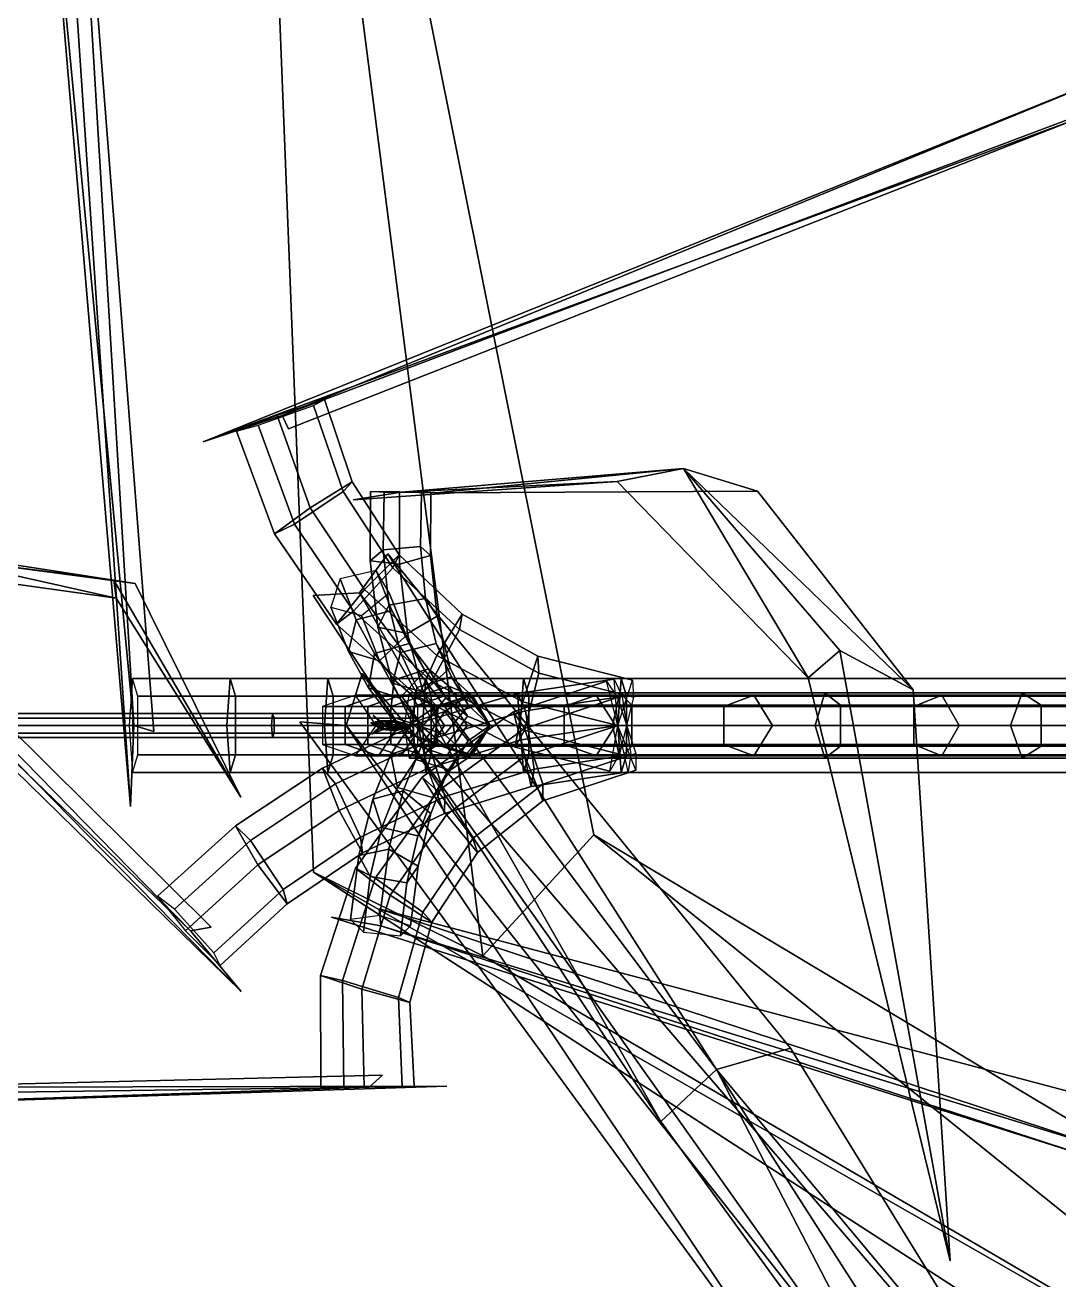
# Model space of a CAD drawing. Header units: metres. Extents: x -236 to 197, y -84 to 78.
# Drawn here: x -208.72 to -190.17, y -9.95 to 12.57 of the extents above; entities that cross this region are included whole.
import ezdxf

# ---------------------------------------------------------------- set-up
doc = ezdxf.new("R2010")
doc.units = ezdxf.units.M

msp = doc.modelspace()

# ---------------------------------------------------------------- linework, layer by layer
at = {"layer": 'Lacypla_Intrnd', "color": 3}
for points in [[(-198.047, 0.585, 460.304), (-201.825, 0.585, 461.151), (-201.917, 0, 460.738), (-198.18, 0, 459.902)], [(-197.831, 0.367, 460.958), (-201.674, 0.367, 461.823), (-201.825, 0.585, 461.151), (-198.047, 0.585, 460.304)], [(-194.371, 0.585, 459.09), (-198.047, 0.585, 460.304), (-198.18, 0, 459.902), (-194.543, 0, 458.703)], [(-194.092, 0.367, 459.72), (-197.831, 0.367, 460.958), (-198.047, 0.585, 460.304), (-194.371, 0.585, 459.09)], [(-190.832, 0.585, 457.522), (-194.371, 0.585, 459.09), (-194.543, 0, 458.703), (-191.041, 0, 457.154)], [(-190.493, 0.367, 458.122), (-194.092, 0.367, 459.72), (-194.371, 0.585, 459.09), (-190.832, 0.585, 457.522)], [(-187.463, 0.585, 455.615), (-190.832, 0.585, 457.522), (-191.041, 0, 457.154), (-187.707, 0, 455.269)], [(-187.067, 0.367, 456.178), (-190.493, 0.367, 458.122), (-190.832, 0.585, 457.522), (-187.463, 0.585, 455.615)], [(-197.831, -0.367, 460.958), (-201.674, -0.367, 461.823), (-201.674, 0.367, 461.823), (-197.831, 0.367, 460.958)], [(-194.092, -0.367, 459.72), (-197.831, -0.367, 460.958), (-197.831, 0.367, 460.958), (-194.092, 0.367, 459.72)], [(-190.493, -0.367, 458.122), (-194.092, -0.367, 459.72), (-194.092, 0.367, 459.72), (-190.493, 0.367, 458.122)], [(-187.067, -0.367, 456.178), (-190.493, -0.367, 458.122), (-190.493, 0.367, 458.122), (-187.067, 0.367, 456.178)], [(-198.18, 0, 459.902), (-201.917, 0, 460.738), (-201.825, -0.586, 461.151), (-198.047, -0.586, 460.304)], [(-194.543, 0, 458.703), (-198.18, 0, 459.902), (-198.047, -0.586, 460.304), (-194.371, -0.586, 459.09)], [(-191.041, 0, 457.154), (-194.543, 0, 458.703), (-194.371, -0.586, 459.09), (-190.832, -0.586, 457.522)], [(-187.707, 0, 455.269), (-191.041, 0, 457.154), (-190.832, -0.586, 457.522), (-187.463, -0.586, 455.615)], [(-198.047, -0.586, 460.304), (-201.825, -0.586, 461.151), (-201.674, -0.367, 461.823), (-197.831, -0.367, 460.958)], [(-194.371, -0.586, 459.09), (-198.047, -0.586, 460.304), (-197.831, -0.367, 460.958), (-194.092, -0.367, 459.72)], [(-190.832, -0.586, 457.522), (-194.371, -0.586, 459.09), (-194.092, -0.367, 459.72), (-190.493, -0.367, 458.122)], [(-187.463, -0.586, 455.615), (-190.832, -0.586, 457.522), (-190.493, -0.367, 458.122), (-187.067, -0.367, 456.178)]]:
    msp.add_3dface(points, dxfattribs=at)
at = {"layer": 'Lacypla_Leaf', "color": 3}
for points in [[(-198.517, -1.96, 292.299), (-204.811, 29.459, 286.396), (-200.503, -4.131, 295.812)], [(-198.517, -1.96, 292.299), (-200.503, -4.131, 295.812), (-204.811, 29.459, 286.396)], [(-204.811, 29.459, 286.396), (-203.544, -2.631, 296.092), (-200.503, -4.131, 295.812)], [(-204.811, 29.459, 286.396), (-200.503, -4.131, 295.812), (-203.544, -2.631, 296.092)], [(-207.948, 19.648, 429.105), (-206.764, 0, 443.063), (-208.485, 18.069, 427.783)], [(-207.948, 19.648, 429.105), (-208.485, 18.069, 427.783), (-206.764, 0, 443.063)], [(-206.764, 0, 443.063), (-207.948, 19.648, 429.105), (-206.407, -0.105, 444.498)], [(-206.764, 0, 443.063), (-206.407, -0.105, 444.498), (-207.948, 19.648, 429.105)], [(-206.764, 0, 443.063), (-208.485, 18.069, 427.783), (-206.827, -1.451, 442.59)], [(-206.764, 0, 443.063), (-206.827, -1.451, 442.59), (-208.485, 18.069, 427.783)], [(-206.827, -1.451, 442.59), (-208.052, 16.725, 426.046), (-208.485, 18.069, 427.783)], [(-206.827, -1.451, 442.59), (-208.485, 18.069, 427.783), (-208.052, 16.725, 426.046)], [(-187.007, 12.005, 427.042), (-204.108, 5.565, 442.802), (-188.756, 11.854, 425.84)], [(-187.007, 12.005, 427.042), (-188.756, 11.854, 425.84), (-204.108, 5.565, 442.802)], [(-204.108, 5.565, 442.802), (-187.007, 12.005, 427.042), (-203.992, 5.327, 444.26)], [(-204.108, 5.565, 442.802), (-203.992, 5.327, 444.26), (-187.007, 12.005, 427.042)], [(-204.108, 5.565, 442.802), (-188.756, 11.854, 425.84), (-205.52, 5.091, 442.461)], [(-204.108, 5.565, 442.802), (-205.52, 5.091, 442.461), (-188.756, 11.854, 425.84)], [(-205.52, 5.091, 442.461), (-189.98, 10.836, 424.266), (-188.756, 11.854, 425.84)], [(-205.52, 5.091, 442.461), (-188.756, 11.854, 425.84), (-189.98, 10.836, 424.266)], [(-220.116, 11.001, 430.303), (-205.751, -3.685, 442.963), (-219.493, 9.559, 428.867)], [(-220.116, 11.001, 430.303), (-219.493, 9.559, 428.867), (-205.751, -3.685, 442.963)], [(-205.751, -3.685, 442.963), (-220.116, 11.001, 430.303), (-205.38, -3.619, 444.397)], [(-205.751, -3.685, 442.963), (-205.38, -3.619, 444.397), (-220.116, 11.001, 430.303)], [(-205.751, -3.685, 442.963), (-219.493, 9.559, 428.867), (-204.84, -4.771, 442.394)], [(-205.751, -3.685, 442.963), (-204.84, -4.771, 442.394), (-219.493, 9.559, 428.867)], [(-204.84, -4.771, 442.394), (-218.317, 8.966, 427.057), (-219.493, 9.559, 428.867)], [(-204.84, -4.771, 442.394), (-219.493, 9.559, 428.867), (-218.317, 8.966, 427.057)], [(-201.971, 4.189, 482.718), (-196.906, 4.614, 497.166), (-201.346, 4.176, 481.954)], [(-201.971, 4.189, 482.718), (-201.346, 4.176, 481.954), (-196.906, 4.614, 497.166)], [(-198.099, 4.378, 497.805), (-201.971, 4.189, 482.718), (-196.906, 4.614, 497.166)], [(-198.099, 4.378, 497.805), (-196.906, 4.614, 497.166), (-201.971, 4.189, 482.718)], [(-201.346, 4.176, 481.954), (-195.582, 4.205, 496.758), (-196.906, 4.614, 497.166)], [(-201.346, 4.176, 481.954), (-196.906, 4.614, 497.166), (-195.582, 4.205, 496.758)], [(-196.906, 4.614, 497.166), (-194.672, 0.858, 505.991), (-198.099, 4.378, 497.805)], [(-196.906, 4.614, 497.166), (-198.099, 4.378, 497.805), (-194.672, 0.858, 505.991)], [(-195.582, 4.205, 496.758), (-192.789, 0.639, 505.175), (-196.906, 4.614, 497.166)], [(-195.582, 4.205, 496.758), (-196.906, 4.614, 497.166), (-192.789, 0.639, 505.175)], [(-196.906, 4.614, 497.166), (-192.789, 0.639, 505.175), (-194.104, 1.347, 505.174)], [(-196.906, 4.614, 497.166), (-194.104, 1.347, 505.174), (-192.789, 0.639, 505.175)], [(-194.104, 1.347, 505.174), (-194.672, 0.858, 505.991), (-196.906, 4.614, 497.166)], [(-194.104, 1.347, 505.174), (-196.906, 4.614, 497.166), (-194.672, 0.858, 505.991)], [(-201.971, 4.189, 482.718), (-198.099, 4.378, 497.805), (-202.829, 4.049, 482.317)], [(-201.971, 4.189, 482.718), (-202.829, 4.049, 482.317), (-198.099, 4.378, 497.805)], [(-210.596, 2.777, 456.878), (-207.084, 2.285, 455.529), (-210.449, 3.038, 457.367)], [(-210.596, 2.777, 456.878), (-210.449, 3.038, 457.367), (-207.084, 2.285, 455.529)], [(-210.449, 3.038, 457.367), (-206.742, 2.547, 456.226), (-210.141, 3.076, 457.816)], [(-210.449, 3.038, 457.367), (-210.141, 3.076, 457.816), (-206.742, 2.547, 456.226)], [(-210.449, 3.038, 457.367), (-207.084, 2.285, 455.529), (-207.127, 2.611, 456.023)], [(-210.449, 3.038, 457.367), (-207.127, 2.611, 456.023), (-207.084, 2.285, 455.529)], [(-207.127, 2.611, 456.023), (-206.742, 2.547, 456.226), (-210.449, 3.038, 457.367)], [(-207.127, 2.611, 456.023), (-210.449, 3.038, 457.367), (-206.742, 2.547, 456.226)], [(-202.719, 2.379, 484.657), (-196.315, -6.171, 495.634), (-202.208, 3.08, 484.189)], [(-202.719, 2.379, 484.657), (-202.208, 3.08, 484.189), (-196.315, -6.171, 495.634)], [(-202.208, 3.08, 484.189), (-194.986, -5.788, 495.214), (-196.315, -6.171, 495.634)], [(-202.208, 3.08, 484.189), (-196.315, -6.171, 495.634), (-194.986, -5.788, 495.214)], [(-207.084, 2.285, 455.529), (-204.845, -1.287, 455.488), (-207.127, 2.611, 456.023)], [(-207.084, 2.285, 455.529), (-207.127, 2.611, 456.023), (-204.845, -1.287, 455.488)], [(-204.845, -1.287, 455.488), (-206.742, 2.547, 456.226), (-207.127, 2.611, 456.023)], [(-204.845, -1.287, 455.488), (-207.127, 2.611, 456.023), (-206.742, 2.547, 456.226)], [(-202.719, 2.379, 484.657), (-197.316, -7.102, 495.774), (-203.547, 2.336, 484.179)], [(-202.719, 2.379, 484.657), (-203.547, 2.336, 484.179), (-197.316, -7.102, 495.774)], [(-197.316, -7.102, 495.774), (-202.719, 2.379, 484.657), (-196.315, -6.171, 495.634)], [(-197.316, -7.102, 495.774), (-196.315, -6.171, 495.634), (-202.719, 2.379, 484.657)], [(-192.126, -9.604, 507.909), (-194.672, 0.858, 505.991), (-194.104, 1.347, 505.174)], [(-192.126, -9.604, 507.909), (-194.104, 1.347, 505.174), (-194.672, 0.858, 505.991)], [(-192.789, 0.639, 505.175), (-192.126, -9.604, 507.909), (-194.104, 1.347, 505.174)], [(-192.789, 0.639, 505.175), (-194.104, 1.347, 505.174), (-192.126, -9.604, 507.909)], [(-202.956, 0, 485.27), (-193.745, -11.665, 488.972), (-202.672, 0.937, 485.391)], [(-202.956, 0, 485.27), (-202.672, 0.937, 485.391), (-193.745, -11.665, 488.972)], [(-202.672, 0.937, 485.391), (-192.59, -10.797, 489.002), (-193.745, -11.665, 488.972)], [(-202.672, 0.937, 485.391), (-193.745, -11.665, 488.972), (-192.59, -10.797, 489.002)], [(-202.956, 0, 485.27), (-194.475, -12.684, 488.41), (-203.787, 0.068, 484.801)], [(-202.956, 0, 485.27), (-203.787, 0.068, 484.801), (-194.475, -12.684, 488.41)], [(-194.475, -12.684, 488.41), (-202.956, 0, 485.27), (-193.745, -11.665, 488.972)], [(-194.475, -12.684, 488.41), (-193.745, -11.665, 488.972), (-202.956, 0, 485.27)], [(-183.367, -14.154, 315.397), (-198.517, -1.96, 292.299), (-200.503, -4.131, 295.812)], [(-183.367, -14.154, 315.397), (-200.503, -4.131, 295.812), (-198.517, -1.96, 292.299)], [(-180.273, -12.9, 312.48), (-198.517, -1.96, 292.299), (-183.367, -14.154, 315.397)], [(-180.273, -12.9, 312.48), (-183.367, -14.154, 315.397), (-198.517, -1.96, 292.299)], [(-200.503, -4.131, 295.812), (-203.544, -2.631, 296.092), (-183.367, -14.154, 315.397)], [(-200.503, -4.131, 295.812), (-183.367, -14.154, 315.397), (-203.544, -2.631, 296.092)], [(-183.367, -14.154, 315.397), (-203.544, -2.631, 296.092), (-186.877, -13.429, 317.616)], [(-183.367, -14.154, 315.397), (-186.877, -13.429, 317.616), (-203.544, -2.631, 296.092)], [(-202.336, -3.592, 483.663), (-189.139, -7.653, 477.032), (-202.367, -3.287, 484.6)], [(-202.336, -3.592, 483.663), (-202.367, -3.287, 484.6), (-189.139, -7.653, 477.032)], [(-202.367, -3.287, 484.6), (-188.371, -6.995, 478.064), (-189.139, -7.653, 477.032)], [(-202.367, -3.287, 484.6), (-189.139, -7.653, 477.032), (-188.371, -6.995, 478.064)], [(-202.336, -3.592, 483.663), (-189.586, -7.75, 475.736), (-203.223, -3.439, 483.339)], [(-202.336, -3.592, 483.663), (-203.223, -3.439, 483.339), (-189.586, -7.75, 475.736)], [(-189.586, -7.75, 475.736), (-202.336, -3.592, 483.663), (-189.139, -7.653, 477.032)], [(-189.586, -7.75, 475.736), (-189.139, -7.653, 477.032), (-202.336, -3.592, 483.663)], [(-194.986, -5.788, 495.214), (-190.367, -13.303, 498.896), (-196.315, -6.171, 495.634)], [(-194.986, -5.788, 495.214), (-196.315, -6.171, 495.634), (-190.367, -13.303, 498.896)], [(-202.546, -6.489, 442.648), (-223.472, -6.781, 430.634), (-202.303, -6.272, 444.094)], [(-202.546, -6.489, 442.648), (-202.303, -6.272, 444.094), (-223.472, -6.781, 430.634)], [(-196.315, -6.171, 495.634), (-192.13, -14.25, 499.401), (-197.316, -7.102, 495.774)], [(-196.315, -6.171, 495.634), (-197.316, -7.102, 495.774), (-192.13, -14.25, 499.401)], [(-196.315, -6.171, 495.634), (-190.367, -13.303, 498.896), (-191.816, -13.199, 499.242)], [(-196.315, -6.171, 495.634), (-191.816, -13.199, 499.242), (-190.367, -13.303, 498.896)], [(-191.816, -13.199, 499.242), (-192.13, -14.25, 499.401), (-196.315, -6.171, 495.634)], [(-191.816, -13.199, 499.242), (-196.315, -6.171, 495.634), (-192.13, -14.25, 499.401)], [(-223.472, -6.781, 430.634), (-202.546, -6.489, 442.648), (-222.025, -7.147, 429.116)], [(-223.472, -6.781, 430.634), (-222.025, -7.147, 429.116), (-202.546, -6.489, 442.648)], [(-202.546, -6.489, 442.648), (-222.025, -7.147, 429.116), (-201.149, -6.47, 442.03)], [(-202.546, -6.489, 442.648), (-201.149, -6.47, 442.03), (-222.025, -7.147, 429.116)], [(-201.149, -6.47, 442.03), (-220.867, -6.514, 427.308), (-222.025, -7.147, 429.116)], [(-201.149, -6.47, 442.03), (-222.025, -7.147, 429.116), (-220.867, -6.514, 427.308)]]:
    msp.add_3dface(points, dxfattribs=at)
at = {"layer": 'Lacypla_Mrstm', "color": 3}
for points in [[(-202.513, 0.046, 461.323), (-202.304, 0.081, 461.447), (-202.304, -0.009, 461.448)], [(-202.513, 0.046, 461.323), (-202.304, -0.009, 461.448), (-202.304, 0.081, 461.447)], [(-202.314, -0.072, 461.404), (-202.513, 0.046, 461.323), (-202.304, -0.009, 461.448)], [(-202.314, -0.072, 461.404), (-202.304, -0.009, 461.448), (-202.513, 0.046, 461.323)], [(-202.496, -0.152, 461.398), (-202.32, 0.017, 461.379), (-202.301, -0.011, 461.462)], [(-202.496, -0.152, 461.398), (-202.301, -0.011, 461.462), (-202.32, 0.017, 461.379)], [(-202.321, 0.03, 461.374), (-202.476, 0.182, 461.488), (-202.305, 0.006, 461.446)], [(-202.321, 0.03, 461.374), (-202.305, 0.006, 461.446), (-202.476, 0.182, 461.488)], [(-202.476, 0.182, 461.488), (-202.286, 0.032, 461.529), (-202.305, 0.006, 461.446)], [(-202.476, 0.182, 461.488), (-202.305, 0.006, 461.446), (-202.286, 0.032, 461.529)], [(-202.284, 0.026, 461.54), (-202.449, -0.142, 461.606), (-202.3, 0.002, 461.469)], [(-202.284, 0.026, 461.54), (-202.3, 0.002, 461.469), (-202.449, -0.142, 461.606)], [(-202.449, -0.142, 461.606), (-202.311, -0.07, 461.417), (-202.3, 0.002, 461.469)], [(-202.449, -0.142, 461.606), (-202.3, 0.002, 461.469), (-202.311, -0.07, 461.417)], [(-202.302, 0.09, 461.459), (-202.437, 0.064, 461.661), (-202.302, 0.013, 461.459)], [(-202.302, 0.09, 461.459), (-202.302, 0.013, 461.459), (-202.437, 0.064, 461.661)], [(-202.437, 0.064, 461.661), (-202.291, -0.061, 461.509), (-202.302, 0.013, 461.459)], [(-202.437, 0.064, 461.661), (-202.302, 0.013, 461.459), (-202.291, -0.061, 461.509)], [(-202.084, -0.015, 461.314), (-202.321, 0.03, 461.374), (-202.071, -0.011, 461.399)], [(-202.084, -0.015, 461.314), (-202.071, -0.011, 461.399), (-202.321, 0.03, 461.374)], [(-202.071, -0.011, 461.399), (-202.321, 0.03, 461.374), (-202.305, 0.006, 461.446)], [(-202.071, -0.011, 461.399), (-202.305, 0.006, 461.446), (-202.321, 0.03, 461.374)], [(-202.32, 0.017, 461.379), (-202.079, 0.059, 461.364), (-202.067, 0.006, 461.415)], [(-202.32, 0.017, 461.379), (-202.067, 0.006, 461.415), (-202.079, 0.059, 461.364)], [(-202.32, 0.017, 461.379), (-202.067, 0.006, 461.415), (-202.301, -0.011, 461.462)], [(-202.32, 0.017, 461.379), (-202.301, -0.011, 461.462), (-202.067, 0.006, 461.415)], [(-202.311, -0.07, 461.417), (-202.07, 0.013, 461.402), (-202.3, 0.002, 461.469)], [(-202.311, -0.07, 461.417), (-202.3, 0.002, 461.469), (-202.07, 0.013, 461.402)], [(-202.311, -0.07, 461.417), (-202.085, -0.021, 461.337), (-202.07, 0.013, 461.402)], [(-202.311, -0.07, 461.417), (-202.07, 0.013, 461.402), (-202.085, -0.021, 461.337)], [(-202.286, 0.032, 461.529), (-202.071, -0.011, 461.399), (-202.305, 0.006, 461.446)], [(-202.286, 0.032, 461.529), (-202.305, 0.006, 461.446), (-202.071, -0.011, 461.399)], [(-202.304, 0.081, 461.447), (-202.068, -0.009, 461.413), (-202.304, -0.009, 461.448)], [(-202.304, 0.081, 461.447), (-202.304, -0.009, 461.448), (-202.068, -0.009, 461.413)], [(-202.304, 0.081, 461.447), (-202.061, 0.058, 461.446), (-202.068, -0.009, 461.413)], [(-202.304, 0.081, 461.447), (-202.068, -0.009, 461.413), (-202.061, 0.058, 461.446)], [(-202.074, 0.082, 461.361), (-202.302, 0.09, 461.459), (-202.073, 0.002, 461.392)], [(-202.074, 0.082, 461.361), (-202.073, 0.002, 461.392), (-202.302, 0.09, 461.459)], [(-202.073, 0.002, 461.392), (-202.302, 0.09, 461.459), (-202.302, 0.013, 461.459)], [(-202.073, 0.002, 461.392), (-202.302, 0.013, 461.459), (-202.302, 0.09, 461.459)], [(-202.291, -0.061, 461.509), (-202.073, 0.002, 461.392), (-202.302, 0.013, 461.459)], [(-202.291, -0.061, 461.509), (-202.302, 0.013, 461.459), (-202.073, 0.002, 461.392)], [(-202.067, 0.006, 461.415), (-202.291, -0.073, 461.507), (-202.301, -0.011, 461.462)], [(-202.067, 0.006, 461.415), (-202.301, -0.011, 461.462), (-202.291, -0.073, 461.507)], [(-202.07, 0.013, 461.402), (-202.284, 0.026, 461.54), (-202.3, 0.002, 461.469)], [(-202.07, 0.013, 461.402), (-202.3, 0.002, 461.469), (-202.284, 0.026, 461.54)], [(-202.046, -0.04, 461.484), (-202.291, -0.073, 461.507), (-202.067, 0.006, 461.415)], [(-202.046, -0.04, 461.484), (-202.067, 0.006, 461.415), (-202.291, -0.073, 461.507)], [(-202.291, -0.061, 461.509), (-202.07, -0.072, 461.402), (-202.073, 0.002, 461.392)], [(-202.291, -0.061, 461.509), (-202.073, 0.002, 461.392), (-202.07, -0.072, 461.402)], [(-202.286, 0.032, 461.529), (-202.055, -0.024, 461.47), (-202.071, -0.011, 461.399)], [(-202.286, 0.032, 461.529), (-202.071, -0.011, 461.399), (-202.055, -0.024, 461.47)], [(-202.05, 0.066, 461.466), (-202.284, 0.026, 461.54), (-202.07, 0.013, 461.402)], [(-202.05, 0.066, 461.466), (-202.07, 0.013, 461.402), (-202.284, 0.026, 461.54)], [(-202.07, 0.013, 461.402), (-202.085, -0.021, 461.337), (-201.782, 0, 461.34)], [(-202.07, 0.013, 461.402), (-201.782, 0, 461.34), (-202.085, -0.021, 461.337)], [(-202.067, 0.006, 461.415), (-202.079, 0.059, 461.364), (-201.782, 0, 461.34)], [(-202.067, 0.006, 461.415), (-201.782, 0, 461.34), (-202.079, 0.059, 461.364)], [(-201.782, 0, 461.34), (-202.074, 0.082, 461.361), (-202.073, 0.002, 461.392)], [(-201.782, 0, 461.34), (-202.073, 0.002, 461.392), (-202.074, 0.082, 461.361)], [(-202.073, 0.002, 461.392), (-202.07, -0.072, 461.402), (-201.782, 0, 461.34)], [(-202.073, 0.002, 461.392), (-201.782, 0, 461.34), (-202.07, -0.072, 461.402)], [(-201.782, 0, 461.34), (-202.05, 0.066, 461.466), (-202.07, 0.013, 461.402)], [(-201.782, 0, 461.34), (-202.07, 0.013, 461.402), (-202.05, 0.066, 461.466)], [(-202.068, -0.009, 461.413), (-202.061, 0.058, 461.446), (-201.782, 0, 461.34)], [(-202.068, -0.009, 461.413), (-201.782, 0, 461.34), (-202.061, 0.058, 461.446)], [(-201.782, 0, 461.34), (-202.046, -0.04, 461.484), (-202.067, 0.006, 461.415)], [(-201.782, 0, 461.34), (-202.067, 0.006, 461.415), (-202.046, -0.04, 461.484)], [(-202.291, -0.073, 461.507), (-202.496, -0.152, 461.398), (-202.301, -0.011, 461.462)], [(-202.291, -0.073, 461.507), (-202.301, -0.011, 461.462), (-202.496, -0.152, 461.398)], [(-202.067, -0.092, 461.391), (-202.314, -0.072, 461.404), (-202.068, -0.009, 461.413)], [(-202.067, -0.092, 461.391), (-202.068, -0.009, 461.413), (-202.314, -0.072, 461.404)], [(-202.068, -0.009, 461.413), (-202.314, -0.072, 461.404), (-202.304, -0.009, 461.448)], [(-202.068, -0.009, 461.413), (-202.304, -0.009, 461.448), (-202.314, -0.072, 461.404)], [(-201.782, 0, 461.34), (-202.084, -0.015, 461.314), (-202.071, -0.011, 461.399)], [(-201.782, 0, 461.34), (-202.071, -0.011, 461.399), (-202.084, -0.015, 461.314)], [(-202.071, -0.011, 461.399), (-202.055, -0.024, 461.47), (-201.782, 0, 461.34)], [(-202.071, -0.011, 461.399), (-201.782, 0, 461.34), (-202.055, -0.024, 461.47)], [(-201.782, 0, 461.34), (-202.067, -0.092, 461.391), (-202.068, -0.009, 461.413)], [(-201.782, 0, 461.34), (-202.068, -0.009, 461.413), (-202.067, -0.092, 461.391)]]:
    msp.add_3dface(points, dxfattribs=at)
at = {"layer": 'Lacypla_Petiole', "color": 3}
for points in [[(-203.885, 3.613, 443.495), (-204.533, 5.387, 443.559), (-203.544, 5.743, 443.461), (-203.011, 4.199, 443.409)], [(-202.848, 4.374, 442.398), (-203.347, 5.848, 442.447), (-204.195, 5.565, 441.919), (-203.605, 3.906, 441.861)], [(-203.011, 4.199, 443.409), (-203.544, 5.743, 443.461), (-203.347, 5.848, 442.447), (-202.848, 4.374, 442.398)], [(-203.605, 3.906, 441.861), (-204.195, 5.565, 441.919), (-204.924, 5.281, 442.603), (-204.241, 3.438, 442.535)], [(-204.241, 3.438, 442.535), (-204.924, 5.281, 442.603), (-204.533, 5.387, 443.559), (-203.885, 3.613, 443.495)], [(-202.008, 3.065, 442.315), (-202.848, 4.374, 442.398), (-203.605, 3.906, 441.861), (-202.631, 2.441, 441.765)], [(-202.121, 2.833, 443.321), (-203.011, 4.199, 443.409), (-202.848, 4.374, 442.398), (-202.008, 3.065, 442.315)], [(-202.827, 2.05, 443.391), (-203.885, 3.613, 443.495), (-203.011, 4.199, 443.409), (-202.121, 2.833, 443.321)], [(-202.527, 2.953, 482.882), (-202.523, 4.197, 482.87), (-201.999, 4.202, 483.289), (-202.001, 2.894, 483.293)], [(-202.292, 3.151, 482.274), (-202.277, 4.181, 482.234), (-202.523, 4.197, 482.87), (-202.527, 2.953, 482.882)], [(-201.626, 3.21, 482.323), (-201.608, 4.176, 482.275), (-202.277, 4.181, 482.234), (-202.292, 3.151, 482.274)], [(-202.001, 2.894, 483.293), (-201.999, 4.202, 483.289), (-201.437, 4.189, 482.923), (-201.447, 3.052, 482.95)], [(-201.447, 3.052, 482.95), (-201.437, 4.189, 482.923), (-201.608, 4.176, 482.275), (-201.626, 3.21, 482.323)], [(-202.631, 2.441, 441.765), (-203.605, 3.906, 441.861), (-204.241, 3.438, 442.535), (-203.133, 1.818, 442.426)], [(-203.133, 1.818, 442.426), (-204.241, 3.438, 442.535), (-203.885, 3.613, 443.495), (-202.827, 2.05, 443.391)], [(-201.535, 2.277, 482.086), (-201.626, 3.21, 482.323), (-202.292, 3.151, 482.274), (-202.191, 2.16, 482.01)], [(-201.328, 1.964, 482.642), (-201.447, 3.052, 482.95), (-201.626, 3.21, 482.323), (-201.535, 2.277, 482.086)], [(-200.877, 2.001, 442.204), (-202.008, 3.065, 442.315), (-202.631, 2.441, 441.765), (-201.332, 1.258, 441.637)], [(-202.191, 2.16, 482.01), (-202.292, 3.151, 482.274), (-202.527, 2.953, 482.882), (-202.391, 1.768, 482.53)], [(-202.391, 1.768, 482.53), (-202.527, 2.953, 482.882), (-202.001, 2.894, 483.293), (-201.855, 1.651, 482.915)], [(-200.927, 1.724, 443.204), (-202.121, 2.833, 443.321), (-202.008, 3.065, 442.315), (-200.877, 2.001, 442.204)], [(-201.855, 1.651, 482.915), (-202.001, 2.894, 483.293), (-201.447, 3.052, 482.95), (-201.328, 1.964, 482.642)], [(-202.14, 2.067, 483.654), (-202.421, 2.781, 484.382), (-203.066, 2.631, 484.278), (-202.777, 1.898, 483.529)], [(-201.423, 0.793, 443.252), (-202.827, 2.05, 443.391), (-202.121, 2.833, 443.321), (-200.927, 1.724, 443.204)], [(-201.882, 1.615, 484.077), (-202.185, 2.379, 484.863), (-202.421, 2.781, 484.382), (-202.14, 2.067, 483.654)], [(-202.777, 1.898, 483.529), (-203.066, 2.631, 484.278), (-203.231, 2.126, 484.705), (-202.913, 1.331, 483.882)], [(-201.332, 1.258, 441.637), (-202.631, 2.441, 441.765), (-203.133, 1.818, 442.426), (-201.667, 0.516, 442.282)], [(-202.357, 1.163, 484.217), (-202.683, 1.976, 485.062), (-202.185, 2.379, 484.863), (-201.882, 1.615, 484.077)], [(-201.343, 1.47, 481.587), (-201.535, 2.277, 482.086), (-202.191, 2.16, 482.01), (-201.982, 1.308, 481.47)], [(-201.093, 1.034, 482.031), (-201.328, 1.964, 482.642), (-201.535, 2.277, 482.086), (-201.343, 1.47, 481.587)], [(-202.913, 1.331, 483.882), (-203.231, 2.126, 484.705), (-202.683, 1.976, 485.062), (-202.357, 1.163, 484.217)], [(-201.667, 0.516, 442.282), (-203.133, 1.818, 442.426), (-202.827, 2.05, 443.391), (-201.423, 0.793, 443.252)], [(-201.825, 1.474, 482.837), (-202.14, 2.067, 483.654), (-202.777, 1.898, 483.529), (-202.452, 1.291, 482.688)], [(-201.982, 1.308, 481.47), (-202.191, 2.16, 482.01), (-202.391, 1.768, 482.53), (-202.129, 0.76, 481.849)], [(-201.542, 0.983, 483.195), (-201.882, 1.615, 484.077), (-202.14, 2.067, 483.654), (-201.825, 1.474, 482.837)], [(-202.452, 1.291, 482.688), (-202.777, 1.898, 483.529), (-202.913, 1.331, 483.882), (-202.557, 0.675, 482.96)], [(-201.576, 0.598, 482.191), (-201.855, 1.651, 482.915), (-201.328, 1.964, 482.642), (-201.093, 1.034, 482.031)], [(-199.522, 1.244, 442.07), (-200.877, 2.001, 442.204), (-201.332, 1.258, 441.637), (-199.786, 0.428, 441.485)], [(-199.501, 0.94, 443.063), (-200.927, 1.724, 443.204), (-200.877, 2.001, 442.204), (-199.522, 1.244, 442.07)], [(-202.129, 0.76, 481.849), (-202.391, 1.768, 482.53), (-201.855, 1.651, 482.915), (-201.576, 0.598, 482.191)], [(-201.992, 0.492, 483.27), (-202.357, 1.163, 484.217), (-201.882, 1.615, 484.077), (-201.542, 0.983, 483.195)], [(-199.757, -0.084, 443.088), (-201.423, 0.793, 443.252), (-200.927, 1.724, 443.204), (-199.501, 0.94, 443.063)], [(-201.482, 1.017, 481.947), (-201.825, 1.474, 482.837), (-202.452, 1.291, 482.688), (-202.099, 0.823, 481.772)], [(-201.069, 0.873, 480.878), (-201.343, 1.47, 481.587), (-201.982, 1.308, 481.47), (-201.688, 0.68, 480.707)], [(-201.172, 0.497, 482.236), (-201.542, 0.983, 483.195), (-201.825, 1.474, 482.837), (-201.482, 1.017, 481.947)], [(-200.764, 0.357, 481.178), (-201.093, 1.034, 482.031), (-201.343, 1.47, 481.587), (-201.069, 0.873, 480.878)], [(-202.557, 0.675, 482.96), (-202.913, 1.331, 483.882), (-202.357, 1.163, 484.217), (-201.992, 0.492, 483.27)], [(-202.099, 0.823, 481.772), (-202.452, 1.291, 482.688), (-202.557, 0.675, 482.96), (-202.17, 0.171, 481.957)], [(-201.688, 0.68, 480.707), (-201.982, 1.308, 481.47), (-202.129, 0.76, 481.849), (-201.765, 0.033, 480.907)], [(-199.786, 0.428, 441.485), (-201.332, 1.258, 441.637), (-201.667, 0.516, 442.282), (-199.929, -0.388, 442.111)], [(-197.822, 0.816, 441.903), (-199.522, 1.244, 442.07), (-199.786, 0.428, 441.485), (-198.085, 0, 441.318)], [(-197.801, 0.512, 442.896), (-199.501, 0.94, 443.063), (-199.522, 1.244, 442.07), (-197.822, 0.816, 441.903)], [(-201.118, 0.704, 481.005), (-201.482, 1.017, 481.947), (-202.099, 0.823, 481.772), (-201.725, 0.504, 480.803)], [(-201.595, -0.023, 482.242), (-201.992, 0.492, 483.27), (-201.542, 0.983, 483.195), (-201.172, 0.497, 482.236)], [(-201.192, -0.159, 481.196), (-201.576, 0.598, 482.191), (-201.093, 1.034, 482.031), (-200.764, 0.357, 481.178)], [(-200.78, 0.167, 481.221), (-201.172, 0.497, 482.236), (-201.482, 1.017, 481.947), (-201.118, 0.704, 481.005)], [(-198.056, -0.512, 442.921), (-199.757, -0.084, 443.088), (-199.501, 0.94, 443.063), (-197.801, 0.512, 442.896)], [(-205.038, 0.842, 442.614), (-206.791, 0.842, 442.786), (-206.851, 0, 442.181), (-205.097, 0, 442.008)], [(-204.941, 0.528, 443.599), (-206.694, 0.528, 443.772), (-206.791, 0.842, 442.786), (-205.038, 0.842, 442.614)], [(-203.285, 0.842, 442.441), (-205.038, 0.842, 442.614), (-205.097, 0, 442.008), (-203.344, 0, 441.836)], [(-203.188, 0.528, 443.426), (-204.941, 0.528, 443.599), (-205.038, 0.842, 442.614), (-203.285, 0.842, 442.441)], [(-201.531, 0.842, 442.268), (-203.285, 0.842, 442.441), (-203.344, 0, 441.836), (-201.591, 0, 441.663)], [(-201.435, 0.528, 443.254), (-203.188, 0.528, 443.426), (-203.285, 0.842, 442.441), (-201.531, 0.842, 442.268)], [(-201.725, 0.504, 480.803), (-202.099, 0.823, 481.772), (-202.17, 0.171, 481.957), (-201.761, -0.17, 480.896)], [(-201.765, 0.033, 480.907), (-202.129, 0.76, 481.849), (-201.576, 0.598, 482.191), (-201.192, -0.159, 481.196)], [(-201.3, 0.324, 479.7), (-201.688, 0.68, 480.707), (-201.765, 0.033, 480.907), (-201.377, -0.324, 479.899)], [(-200.713, 0.537, 479.955), (-201.118, 0.704, 481.005), (-201.725, 0.504, 480.803), (-201.32, 0.337, 479.753)], [(-200.68, 0.516, 479.871), (-201.069, 0.873, 480.878), (-201.688, 0.68, 480.707), (-201.3, 0.324, 479.7)], [(-199.929, -0.388, 442.111), (-201.667, 0.516, 442.282), (-201.423, 0.793, 443.252), (-199.757, -0.084, 443.088)], [(-199.778, 0.842, 442.096), (-201.531, 0.842, 442.268), (-201.591, 0, 441.663), (-199.838, 0, 441.49)], [(-199.681, 0.528, 443.081), (-201.435, 0.528, 443.254), (-201.531, 0.842, 442.268), (-199.778, 0.842, 442.096)], [(-200.375, 0, 480.171), (-200.78, 0.167, 481.221), (-201.118, 0.704, 481.005), (-200.713, 0.537, 479.955)], [(-200.375, 0, 480.171), (-200.764, 0.357, 481.178), (-201.069, 0.873, 480.878), (-200.68, 0.516, 479.871)], [(-198.093, 0.501, 442.925), (-199.758, -0.051, 443.089), (-199.953, 0.247, 442.113), (-198.288, 0.799, 441.949)], [(-198.288, 0.799, 441.949), (-199.953, 0.247, 442.113), (-199.75, -0.552, 441.481), (-198.085, 0, 441.318)], [(-198.005, 0.522, 442.916), (-199.739, 0.264, 443.087), (-199.882, 0.574, 442.106), (-198.148, 0.833, 441.935)], [(-198.148, 0.833, 441.935), (-199.882, 0.574, 442.106), (-199.819, -0.258, 441.488), (-198.085, 0, 441.318)], [(-198.025, 0.842, 441.923), (-199.778, 0.842, 442.096), (-199.838, 0, 441.49), (-198.085, 0, 441.318)], [(-197.928, 0.528, 442.908), (-199.681, 0.528, 443.081), (-199.778, 0.842, 442.096), (-198.025, 0.842, 441.923)], [(-188.313, 0.842, 440.968), (-198.025, 0.842, 441.923), (-198.085, 0, 441.318), (-188.432, 0, 440.371)], [(-188.12, 0.528, 441.939), (-197.928, 0.528, 442.908), (-198.025, 0.842, 441.923), (-188.313, 0.842, 440.968)], [(-204.941, -0.528, 443.599), (-206.694, -0.528, 443.772), (-206.694, 0.528, 443.772), (-204.941, 0.528, 443.599)], [(-203.188, -0.528, 443.426), (-204.941, -0.528, 443.599), (-204.941, 0.528, 443.599), (-203.188, 0.528, 443.426)], [(-202.379, 0.543, 484.274), (-202.788, 0.543, 485.335), (-203.384, 0.341, 485.105), (-202.975, 0.341, 484.044)], [(-201.435, -0.528, 443.254), (-203.188, -0.528, 443.426), (-203.188, 0.528, 443.426), (-201.435, 0.528, 443.254)], [(-201.97, 0.543, 483.213), (-202.379, 0.543, 484.274), (-202.975, 0.341, 484.044), (-202.566, 0.341, 482.983)], [(-202.012, 0, 484.415), (-202.422, 0, 485.476), (-202.788, 0.543, 485.335), (-202.379, 0.543, 484.274)], [(-201.56, 0.543, 482.152), (-201.97, 0.543, 483.213), (-202.566, 0.341, 482.983), (-202.157, 0.341, 481.922)], [(-202.17, 0.171, 481.957), (-202.557, 0.675, 482.96), (-201.992, 0.492, 483.27), (-201.595, -0.023, 482.242)], [(-201.603, 0, 483.354), (-202.012, 0, 484.415), (-202.379, 0.543, 484.274), (-201.97, 0.543, 483.213)], [(-201.151, 0.543, 481.091), (-201.56, 0.543, 482.152), (-202.157, 0.341, 481.922), (-201.747, 0.341, 480.861)], [(-201.194, 0, 482.293), (-201.603, 0, 483.354), (-201.97, 0.543, 483.213), (-201.56, 0.543, 482.152)], [(-200.789, 0.527, 480.153), (-201.186, 0.251, 481.182), (-201.765, 0.054, 480.906), (-201.368, 0.331, 479.877)], [(-201.32, 0.337, 479.753), (-201.725, 0.504, 480.803), (-201.761, -0.17, 480.896), (-201.356, -0.337, 479.846)], [(-200.742, 0.543, 480.03), (-201.151, 0.543, 481.091), (-201.747, 0.341, 480.861), (-201.338, 0.341, 479.8)], [(-199.739, 0.264, 443.087), (-201.493, -0.265, 443.259), (-201.68, 0.036, 442.283), (-199.882, 0.574, 442.106)], [(-199.882, 0.574, 442.106), (-201.68, 0.036, 442.283), (-201.497, -0.77, 441.654), (-199.819, -0.258, 441.488)], [(-201.175, -0.371, 481.154), (-201.595, -0.023, 482.242), (-201.172, 0.497, 482.236), (-200.78, 0.167, 481.221)], [(-200.785, 0, 481.232), (-201.194, 0, 482.293), (-201.56, 0.543, 482.152), (-201.151, 0.543, 481.091)], [(-199.681, -0.528, 443.081), (-201.435, -0.528, 443.254), (-201.435, 0.528, 443.254), (-199.681, 0.528, 443.081)], [(-198.475, 0.543, 474.151), (-200.742, 0.543, 480.03), (-201.338, 0.341, 479.8), (-199.046, 0.341, 473.864)], [(-200.375, 0, 480.171), (-200.772, -0.276, 481.2), (-201.186, 0.251, 481.182), (-200.789, 0.527, 480.153)], [(-200.375, 0, 480.171), (-200.785, 0, 481.232), (-201.151, 0.543, 481.091), (-200.742, 0.543, 480.03)], [(-198.124, 0, 474.328), (-200.375, 0, 480.171), (-200.742, 0.543, 480.03), (-198.475, 0.543, 474.151)], [(-197.763, -0.501, 442.892), (-199.428, -1.054, 443.056), (-199.758, -0.051, 443.089), (-198.093, 0.501, 442.925)], [(-197.851, -0.522, 442.901), (-199.585, -0.781, 443.072), (-199.739, 0.264, 443.087), (-198.005, 0.522, 442.916)], [(-197.928, -0.528, 442.908), (-199.681, -0.528, 443.081), (-199.681, 0.528, 443.081), (-197.928, 0.528, 442.908)], [(-195.643, 0.543, 468.523), (-198.475, 0.543, 474.151), (-199.046, 0.341, 473.864), (-196.183, 0.341, 468.181)], [(-195.311, 0, 468.733), (-198.124, 0, 474.328), (-198.475, 0.543, 474.151), (-195.643, 0.543, 468.523)], [(-188.12, -0.528, 441.939), (-197.928, -0.528, 442.908), (-197.928, 0.528, 442.908), (-188.12, 0.528, 441.939)], [(-192.273, 0.543, 463.2), (-195.643, 0.543, 468.523), (-196.183, 0.341, 468.181), (-192.777, 0.341, 462.807)], [(-191.964, 0, 463.442), (-195.311, 0, 468.733), (-195.643, 0.543, 468.523), (-192.273, 0.543, 463.2)], [(-188.398, 0.543, 458.233), (-192.273, 0.543, 463.2), (-192.777, 0.341, 462.807), (-188.861, 0.341, 457.792)], [(-188.114, 0, 458.504), (-191.964, 0, 463.442), (-192.273, 0.543, 463.2), (-188.398, 0.543, 458.233)], [(-202.975, 0.341, 484.044), (-203.384, 0.341, 485.105), (-203.384, -0.341, 485.105), (-202.975, -0.341, 484.044)], [(-202.566, 0.341, 482.983), (-202.975, 0.341, 484.044), (-202.975, -0.341, 484.044), (-202.566, -0.341, 482.983)], [(-202.157, 0.341, 481.922), (-202.566, 0.341, 482.983), (-202.566, -0.341, 482.983), (-202.157, -0.341, 481.922)], [(-201.747, 0.341, 480.861), (-202.157, 0.341, 481.922), (-202.157, -0.341, 481.922), (-201.747, -0.341, 480.861)], [(-201.186, 0.251, 481.182), (-201.592, -0.333, 482.234), (-202.154, -0.512, 481.914), (-201.765, 0.054, 480.906)], [(-201.368, 0.331, 479.877), (-201.765, 0.054, 480.906), (-201.705, -0.607, 480.752), (-201.308, -0.331, 479.722)], [(-201.338, 0.341, 479.8), (-201.747, 0.341, 480.861), (-201.747, -0.341, 480.861), (-201.338, -0.341, 479.8)], [(-199.758, -0.051, 443.089), (-201.314, -1.178, 443.242), (-201.597, -0.926, 442.275), (-199.953, 0.247, 442.113)], [(-199.953, 0.247, 442.113), (-201.597, -0.926, 442.275), (-201.158, -1.602, 441.62), (-199.75, -0.552, 441.481)], [(-200.772, -0.276, 481.2), (-201.133, -0.812, 482.136), (-201.592, -0.333, 482.234), (-201.186, 0.251, 481.182)], [(-199.585, -0.781, 443.072), (-201.188, -1.275, 443.229), (-201.493, -0.265, 443.259), (-199.739, 0.264, 443.087)], [(-199.046, 0.341, 473.864), (-201.338, 0.341, 479.8), (-201.338, -0.341, 479.8), (-199.046, -0.341, 473.864)], [(-200.803, -0.516, 480.189), (-201.192, -0.159, 481.196), (-200.764, 0.357, 481.178), (-200.375, 0, 480.171)], [(-198.085, 0, 441.318), (-199.786, 0.428, 441.485), (-199.929, -0.388, 442.111), (-198.229, -0.816, 441.943)], [(-196.183, 0.341, 468.181), (-199.046, 0.341, 473.864), (-199.046, -0.341, 473.864), (-196.183, -0.341, 468.181)], [(-192.777, 0.341, 462.807), (-196.183, 0.341, 468.181), (-196.183, -0.341, 468.181), (-192.777, -0.341, 462.807)], [(-188.861, 0.341, 457.792), (-192.777, 0.341, 462.807), (-192.777, -0.341, 462.807), (-188.861, -0.341, 457.792)], [(-206.774, 0.135, 461.891), (-209.293, 0.135, 461.706), (-209.274, 0.216, 461.453), (-206.78, 0.216, 461.637)], [(-206.774, -0.135, 461.891), (-209.293, -0.135, 461.706), (-209.293, 0.135, 461.706), (-206.774, 0.135, 461.891)], [(-206.78, 0.216, 461.637), (-209.274, 0.216, 461.453), (-209.262, 0, 461.297), (-206.784, 0, 461.481)], [(-204.28, 0.216, 461.576), (-206.78, 0.216, 461.637), (-206.784, 0, 461.481), (-204.299, 0, 461.421)], [(-204.249, 0.135, 461.828), (-206.774, 0.135, 461.891), (-206.78, 0.216, 461.637), (-204.28, 0.216, 461.576)], [(-204.249, -0.135, 461.828), (-206.774, -0.135, 461.891), (-206.774, 0.135, 461.891), (-204.249, 0.135, 461.828)], [(-201.791, 0.216, 461.269), (-204.28, 0.216, 461.576), (-204.299, 0, 461.421), (-201.81, 0, 461.114)], [(-201.76, 0.135, 461.521), (-204.249, 0.135, 461.828), (-204.28, 0.216, 461.576), (-201.791, 0.216, 461.269)], [(-201.76, -0.135, 461.521), (-204.249, -0.135, 461.828), (-204.249, 0.135, 461.828), (-201.76, 0.135, 461.521)], [(-201.493, -0.265, 443.259), (-203.149, -1.046, 443.423), (-203.38, -0.762, 442.45), (-201.68, 0.036, 442.283)], [(-201.68, 0.036, 442.283), (-203.38, -0.762, 442.45), (-203.082, -1.523, 441.81), (-201.497, -0.77, 441.654)], [(-201.761, -0.17, 480.896), (-202.17, 0.171, 481.957), (-201.595, -0.023, 482.242), (-201.175, -0.371, 481.154)], [(-201.765, 0.054, 480.906), (-202.154, -0.512, 481.914), (-202.038, -1.113, 481.615), (-201.705, -0.607, 480.752)], [(-201.377, -0.324, 479.899), (-201.765, 0.033, 480.907), (-201.192, -0.159, 481.196), (-200.803, -0.516, 480.189)], [(-200.77, -0.537, 480.104), (-201.175, -0.371, 481.154), (-200.78, 0.167, 481.221), (-200.375, 0, 480.171)], [(-206.78, -0.216, 461.637), (-209.274, -0.216, 461.453), (-209.293, -0.135, 461.706), (-206.774, -0.135, 461.891)], [(-206.784, 0, 461.481), (-209.262, 0, 461.297), (-209.274, -0.216, 461.453), (-206.78, -0.216, 461.637)], [(-205.097, 0, 442.008), (-206.851, 0, 442.181), (-206.791, -0.842, 442.786), (-205.038, -0.842, 442.614)], [(-204.299, 0, 461.421), (-206.784, 0, 461.481), (-206.78, -0.216, 461.637), (-204.28, -0.216, 461.576)], [(-204.28, -0.216, 461.576), (-206.78, -0.216, 461.637), (-206.774, -0.135, 461.891), (-204.249, -0.135, 461.828)], [(-203.344, 0, 441.836), (-205.097, 0, 442.008), (-205.038, -0.842, 442.614), (-203.285, -0.842, 442.441)], [(-201.81, 0, 461.114), (-204.299, 0, 461.421), (-204.28, -0.216, 461.576), (-201.791, -0.216, 461.269)], [(-201.791, -0.216, 461.269), (-204.28, -0.216, 461.576), (-204.249, -0.135, 461.828), (-201.76, -0.135, 461.521)], [(-201.591, 0, 441.663), (-203.344, 0, 441.836), (-203.285, -0.842, 442.441), (-201.531, -0.842, 442.268)], [(-202.379, -0.543, 484.274), (-202.788, -0.543, 485.335), (-202.422, 0, 485.476), (-202.012, 0, 484.415)], [(-201.97, -0.543, 483.213), (-202.379, -0.543, 484.274), (-202.012, 0, 484.415), (-201.603, 0, 483.354)], [(-201.56, -0.543, 482.152), (-201.97, -0.543, 483.213), (-201.603, 0, 483.354), (-201.194, 0, 482.293)], [(-201.356, -0.337, 479.846), (-201.761, -0.17, 480.896), (-201.175, -0.371, 481.154), (-200.77, -0.537, 480.104)], [(-199.838, 0, 441.49), (-201.591, 0, 441.663), (-201.531, -0.842, 442.268), (-199.778, -0.842, 442.096)], [(-201.151, -0.543, 481.091), (-201.56, -0.543, 482.152), (-201.194, 0, 482.293), (-200.785, 0, 481.232)], [(-199.428, -1.054, 443.056), (-200.688, -2.026, 443.18), (-201.314, -1.178, 443.242), (-199.758, -0.051, 443.089)], [(-200.742, -0.543, 480.03), (-201.151, -0.543, 481.091), (-200.785, 0, 481.232), (-200.375, 0, 480.171)], [(-200.694, -0.527, 479.906), (-201.091, -0.803, 480.936), (-200.772, -0.276, 481.2), (-200.375, 0, 480.171)], [(-198.475, -0.543, 474.151), (-200.742, -0.543, 480.03), (-200.375, 0, 480.171), (-198.124, 0, 474.328)], [(-198.229, -0.816, 441.943), (-199.929, -0.388, 442.111), (-199.757, -0.084, 443.088), (-198.056, -0.512, 442.921)], [(-198.085, 0, 441.318), (-199.838, 0, 441.49), (-199.778, -0.842, 442.096), (-198.025, -0.842, 441.923)], [(-198.085, 0, 441.318), (-199.819, -0.258, 441.488), (-199.637, -1.091, 442.082), (-197.902, -0.833, 441.911)], [(-198.085, 0, 441.318), (-199.75, -0.552, 441.481), (-199.427, -1.352, 442.061), (-197.763, -0.799, 441.897)], [(-195.643, -0.543, 468.523), (-198.475, -0.543, 474.151), (-198.124, 0, 474.328), (-195.311, 0, 468.733)], [(-188.432, 0, 440.371), (-198.085, 0, 441.318), (-198.025, -0.842, 441.923), (-188.313, -0.842, 440.968)], [(-192.273, -0.543, 463.2), (-195.643, -0.543, 468.523), (-195.311, 0, 468.733), (-191.964, 0, 463.442)], [(-188.398, -0.543, 458.233), (-192.273, -0.543, 463.2), (-191.964, 0, 463.442), (-188.114, 0, 458.504)], [(-202.975, -0.341, 484.044), (-203.384, -0.341, 485.105), (-202.788, -0.543, 485.335), (-202.379, -0.543, 484.274)], [(-201.188, -1.275, 443.229), (-202.7, -2, 443.378), (-203.149, -1.046, 443.423), (-201.493, -0.265, 443.259)], [(-202.566, -0.341, 482.983), (-202.975, -0.341, 484.044), (-202.379, -0.543, 484.274), (-201.97, -0.543, 483.213)], [(-202.157, -0.341, 481.922), (-202.566, -0.341, 482.983), (-201.97, -0.543, 483.213), (-201.56, -0.543, 482.152)], [(-201.592, -0.333, 482.234), (-201.934, -1.173, 483.121), (-202.482, -1.323, 482.764), (-202.154, -0.512, 481.914)], [(-201.747, -0.341, 480.861), (-202.157, -0.341, 481.922), (-201.56, -0.543, 482.152), (-201.151, -0.543, 481.091)], [(-201.133, -0.812, 482.136), (-201.436, -1.576, 482.922), (-201.934, -1.173, 483.121), (-201.592, -0.333, 482.234)], [(-201.338, -0.341, 479.8), (-201.747, -0.341, 480.861), (-201.151, -0.543, 481.091), (-200.742, -0.543, 480.03)], [(-201.308, -0.331, 479.722), (-201.705, -0.607, 480.752), (-201.091, -0.803, 480.936), (-200.694, -0.527, 479.906)], [(-199.819, -0.258, 441.488), (-201.497, -0.77, 441.654), (-201.194, -1.575, 442.235), (-199.637, -1.091, 442.082)], [(-201.091, -0.803, 480.936), (-201.407, -1.292, 481.756), (-201.133, -0.812, 482.136), (-200.772, -0.276, 481.2)], [(-199.046, -0.341, 473.864), (-201.338, -0.341, 479.8), (-200.742, -0.543, 480.03), (-198.475, -0.543, 474.151)], [(-196.183, -0.341, 468.181), (-199.046, -0.341, 473.864), (-198.475, -0.543, 474.151), (-195.643, -0.543, 468.523)], [(-192.777, -0.341, 462.807), (-196.183, -0.341, 468.181), (-195.643, -0.543, 468.523), (-192.273, -0.543, 463.2)], [(-188.861, -0.341, 457.792), (-192.777, -0.341, 462.807), (-192.273, -0.543, 463.2), (-188.398, -0.543, 458.233)], [(-205.038, -0.842, 442.614), (-206.791, -0.842, 442.786), (-206.694, -0.528, 443.772), (-204.941, -0.528, 443.599)], [(-203.285, -0.842, 442.441), (-205.038, -0.842, 442.614), (-204.941, -0.528, 443.599), (-203.188, -0.528, 443.426)], [(-201.531, -0.842, 442.268), (-203.285, -0.842, 442.441), (-203.188, -0.528, 443.426), (-201.435, -0.528, 443.254)], [(-202.154, -0.512, 481.914), (-202.482, -1.323, 482.764), (-202.317, -1.829, 482.337), (-202.038, -1.113, 481.615)], [(-201.705, -0.607, 480.752), (-202.038, -1.113, 481.615), (-201.407, -1.292, 481.756), (-201.091, -0.803, 480.936)], [(-199.778, -0.842, 442.096), (-201.531, -0.842, 442.268), (-201.435, -0.528, 443.254), (-199.681, -0.528, 443.081)], [(-199.75, -0.552, 441.481), (-201.158, -1.602, 441.62), (-200.599, -2.278, 442.176), (-199.427, -1.352, 442.061)], [(-198.025, -0.842, 441.923), (-199.778, -0.842, 442.096), (-199.681, -0.528, 443.081), (-197.928, -0.528, 442.908)], [(-197.902, -0.833, 441.911), (-199.637, -1.091, 442.082), (-199.585, -0.781, 443.072), (-197.851, -0.522, 442.901)], [(-197.763, -0.799, 441.897), (-199.427, -1.352, 442.061), (-199.428, -1.054, 443.056), (-197.763, -0.501, 442.892)], [(-188.313, -0.842, 440.968), (-198.025, -0.842, 441.923), (-197.928, -0.528, 442.908), (-188.12, -0.528, 441.939)], [(-203.149, -1.046, 443.423), (-204.674, -2.063, 443.573), (-204.945, -1.802, 442.605), (-203.38, -0.762, 442.45)], [(-203.38, -0.762, 442.45), (-204.945, -1.802, 442.605), (-204.539, -2.502, 441.953), (-203.082, -1.523, 441.81)], [(-201.497, -0.77, 441.654), (-203.082, -1.523, 441.81), (-202.664, -2.284, 442.38), (-201.194, -1.575, 442.235)], [(-201.407, -1.292, 481.756), (-201.672, -1.979, 482.44), (-201.436, -1.576, 482.922), (-201.133, -0.812, 482.136)], [(-199.637, -1.091, 442.082), (-201.194, -1.575, 442.235), (-201.188, -1.275, 443.229), (-199.585, -0.781, 443.072)], [(-202.7, -2, 443.378), (-204.09, -2.941, 443.515), (-204.674, -2.063, 443.573), (-203.149, -1.046, 443.423)], [(-201.314, -1.178, 443.242), (-202.44, -2.738, 443.353), (-202.792, -2.558, 442.392), (-201.597, -0.926, 442.275)], [(-201.597, -0.926, 442.275), (-202.792, -2.558, 442.392), (-202.167, -3.042, 441.72), (-201.158, -1.602, 441.62)], [(-202.038, -1.113, 481.615), (-202.317, -1.829, 482.337), (-201.672, -1.979, 482.44), (-201.407, -1.292, 481.756)], [(-199.427, -1.352, 442.061), (-200.599, -2.278, 442.176), (-200.688, -2.026, 443.18), (-199.428, -1.054, 443.056)], [(-201.934, -1.173, 483.121), (-202.193, -2.22, 483.792), (-202.729, -2.332, 483.405), (-202.482, -1.323, 482.764)], [(-202.482, -1.323, 482.764), (-202.729, -2.332, 483.405), (-202.525, -2.711, 482.876), (-202.317, -1.829, 482.337)], [(-201.194, -1.575, 442.235), (-202.664, -2.284, 442.38), (-202.7, -2, 443.378), (-201.188, -1.275, 443.229)], [(-200.688, -2.026, 443.18), (-201.581, -3.346, 443.268), (-202.44, -2.738, 443.353), (-201.314, -1.178, 443.242)], [(-201.436, -1.576, 482.922), (-201.664, -2.522, 483.512), (-202.193, -2.22, 483.792), (-201.934, -1.173, 483.121)], [(-203.082, -1.523, 441.81), (-204.539, -2.502, 441.953), (-204.014, -3.201, 442.513), (-202.664, -2.284, 442.38)], [(-201.672, -1.979, 482.44), (-201.868, -2.824, 482.949), (-201.664, -2.522, 483.512), (-201.436, -1.576, 482.922)], [(-201.158, -1.602, 441.62), (-202.167, -3.042, 441.72), (-201.423, -3.527, 442.258), (-200.599, -2.278, 442.176)], [(-204.674, -2.063, 443.573), (-206.034, -3.293, 443.707), (-206.341, -3.061, 442.742), (-204.945, -1.802, 442.605)], [(-204.945, -1.802, 442.605), (-206.341, -3.061, 442.742), (-205.838, -3.685, 442.081), (-204.539, -2.502, 441.953)], [(-202.664, -2.284, 442.38), (-204.014, -3.201, 442.513), (-204.09, -2.941, 443.515), (-202.7, -2, 443.378)], [(-202.317, -1.829, 482.337), (-202.525, -2.711, 482.876), (-201.868, -2.824, 482.949), (-201.672, -1.979, 482.44)], [(-200.599, -2.278, 442.176), (-201.423, -3.527, 442.258), (-201.581, -3.346, 443.268), (-200.688, -2.026, 443.18)], [(-204.09, -2.941, 443.515), (-205.328, -4.076, 443.637), (-206.034, -3.293, 443.707), (-204.674, -2.063, 443.573)], [(-202.193, -2.22, 483.792), (-202.352, -3.409, 484.205), (-202.88, -3.478, 483.797), (-202.729, -2.332, 483.405)], [(-201.664, -2.522, 483.512), (-201.802, -3.592, 483.869), (-202.352, -3.409, 484.205), (-202.193, -2.22, 483.792)], [(-202.729, -2.332, 483.405), (-202.88, -3.478, 483.797), (-202.649, -3.707, 483.198), (-202.525, -2.711, 482.876)], [(-204.539, -2.502, 441.953), (-205.838, -3.685, 442.081), (-205.216, -4.308, 442.631), (-204.014, -3.201, 442.513)], [(-202.44, -2.738, 443.353), (-203.022, -4.575, 443.41), (-203.418, -4.484, 442.454), (-202.792, -2.558, 442.392)], [(-202.792, -2.558, 442.392), (-203.418, -4.484, 442.454), (-202.676, -4.728, 441.77), (-202.167, -3.042, 441.72)], [(-201.868, -2.824, 482.949), (-201.984, -3.775, 483.25), (-201.802, -3.592, 483.869), (-201.664, -2.522, 483.512)], [(-201.581, -3.346, 443.268), (-202.017, -4.881, 443.311), (-203.022, -4.575, 443.41), (-202.44, -2.738, 443.353)], [(-202.525, -2.711, 482.876), (-202.649, -3.707, 483.198), (-201.984, -3.775, 483.25), (-201.868, -2.824, 482.949)], [(-204.014, -3.201, 442.513), (-205.216, -4.308, 442.631), (-205.328, -4.076, 443.637), (-204.09, -2.941, 443.515)], [(-202.167, -3.042, 441.72), (-202.676, -4.728, 441.77), (-201.815, -4.972, 442.296), (-201.423, -3.527, 442.258)], [(-201.423, -3.527, 442.258), (-201.815, -4.972, 442.296), (-202.017, -4.881, 443.311), (-201.581, -3.346, 443.268)], [(-203.022, -4.575, 443.41), (-203.002, -6.502, 443.408), (-203.411, -6.51, 442.454), (-203.418, -4.484, 442.454)], [(-203.418, -4.484, 442.454), (-203.411, -6.51, 442.454), (-202.633, -6.489, 441.765), (-202.676, -4.728, 441.77)], [(-202.017, -4.881, 443.311), (-201.951, -6.476, 443.305), (-203.002, -6.502, 443.408), (-203.022, -4.575, 443.41)], [(-202.676, -4.728, 441.77), (-202.633, -6.489, 441.765), (-201.736, -6.468, 442.288), (-201.815, -4.972, 442.296)], [(-201.815, -4.972, 442.296), (-201.736, -6.468, 442.288), (-201.951, -6.476, 443.305), (-202.017, -4.881, 443.311)]]:
    msp.add_3dface(points, dxfattribs=at)

doc.saveas('drawing.dxf')
